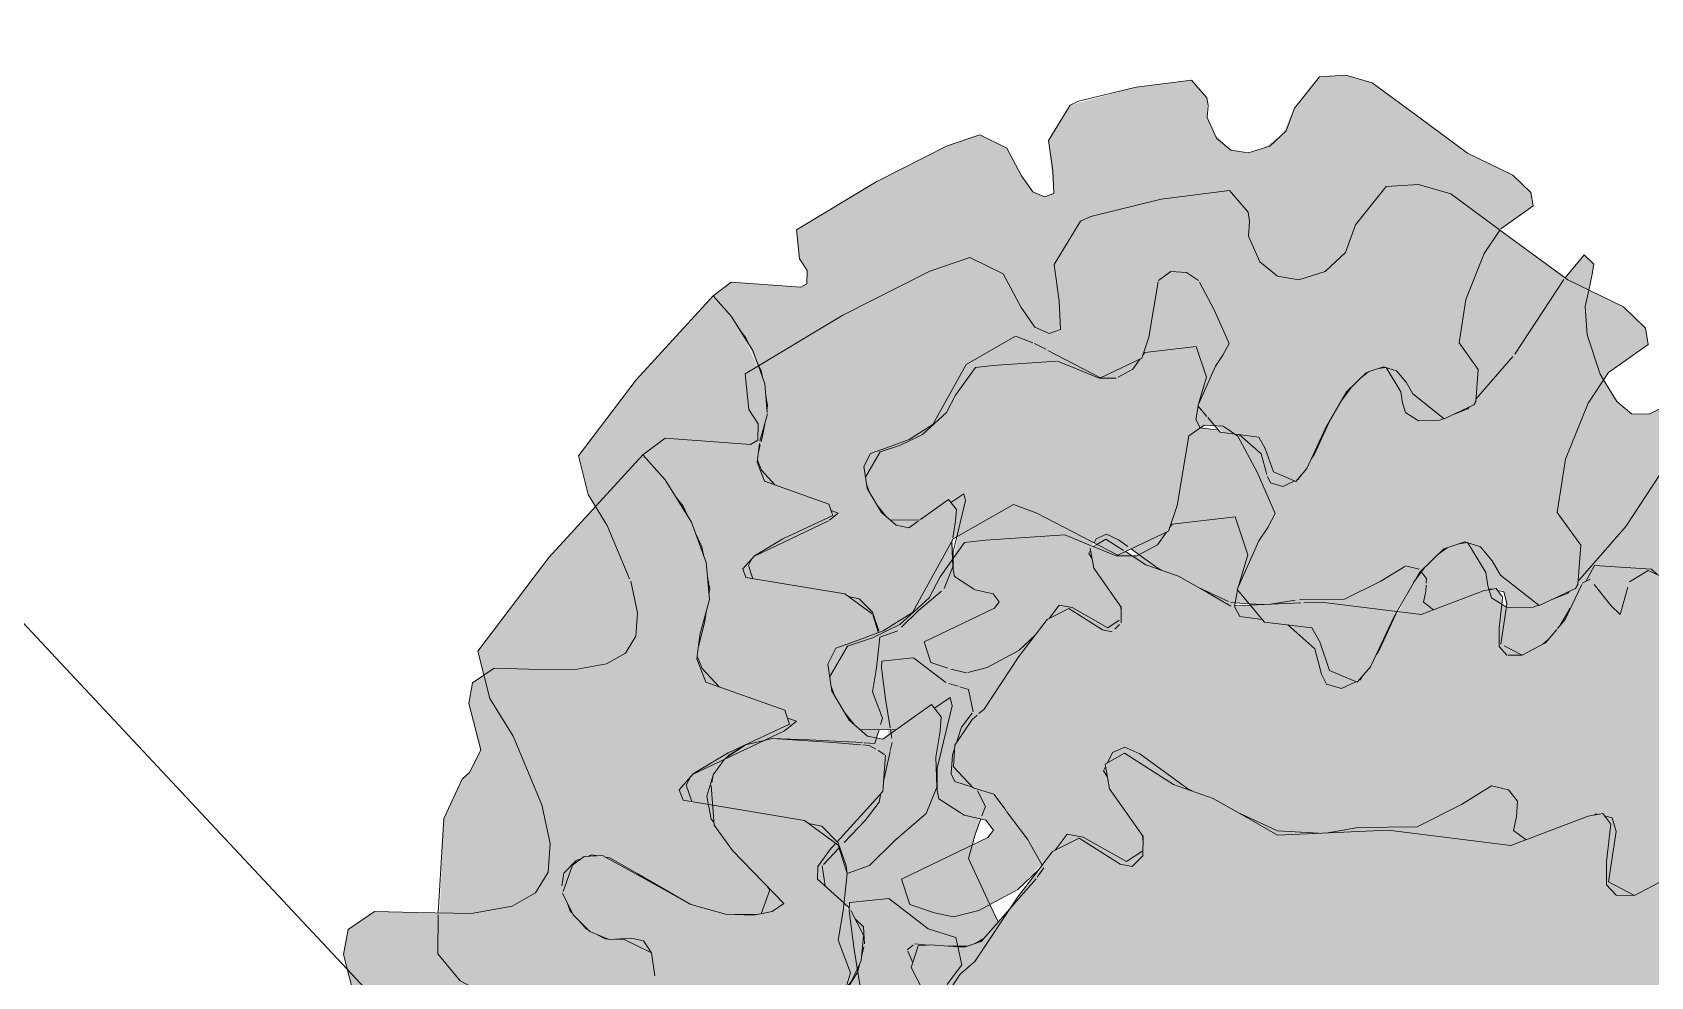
# Model space of a CAD drawing. Header units: metres. Extents: x -490 to 202, y -217 to 332.
# Drawn here: x -67.57 to -61.78, y 44.88 to 48.26 of the extents above; entities that cross this region are included whole.
import ezdxf

# ---------------------------------------------------------------- set-up
doc = ezdxf.new("R2010")
doc.units = ezdxf.units.M
doc.layers.add('1 arbol_dwg', color=8, linetype='Continuous', lineweight=9, true_color=0x767676)
doc.layers.add('C-TOPO-MAJR', color=66, linetype='Continuous', lineweight=18, true_color=0x647b04)
doc.layers.add('A-DETL-GENF', color=7, linetype='Continuous', lineweight=9)
doc.layers.add('A-DETL-THIN', color=7, linetype='Continuous', lineweight=9)

# ---------------------------------------------------------------- blocks, each defined once
blk = doc.blocks.new('1 arbol_dwg-V104-PLANTA DE MURO PERIMETRAL')
at = {"layer": 'A-DETL-GENF', "true_color": 0x004c00, "transparency": 33554483}
h = blk.add_hatch(color=98, dxfattribs=at)
h.paths.add_polyline_path([(-4.9171, 6.694), (-4.8221, 6.738), (-4.614, 6.9595), (-4.5982, 7.0359), (-4.5952, 7.1431), (-4.5809, 7.2541), (-4.6159, 7.2973), (-4.79, 7.1735), (-4.8449, 7.185), (-4.9309, 7.2761), (-4.9732, 7.3478), (-4.9872, 7.4417), (-4.9577, 7.4993), (-4.7883, 7.5608), (-4.6701, 7.652), (-4.5382, 7.8898), (-4.3225, 8.0131), (-4.1392, 7.9298), (-3.9498, 7.8317), (-3.7686, 7.9171), (-3.7319, 8.0426), (-3.683, 8.2666), (-3.641, 8.2966), (-3.554, 8.2803), (-3.5159, 8.2499), (-3.3861, 7.9809), (-3.5229, 7.7084), (-3.4113, 7.5908), (-3.255, 7.5716), (-3.2274, 7.5217), (-3.1879, 7.4175), (-3.0937, 7.3772), (-3.0453, 7.4329), (-2.8994, 7.7206), (-2.8709, 7.7703), (-2.7761, 7.8567), (-2.7083, 7.8794), (-2.6521, 7.8612), (-2.5305, 7.7206), (-2.4427, 7.6513), (-2.3043, 7.7274), (-2.2936, 7.8677), (-2.3747, 8.0022), (-2.3484, 8.1747), (-2.2645, 8.3803), (-2.1945, 8.4844), (-2.052, 8.5855), (-2.0623, 8.6433), (-2.1412, 8.7196), (-2.3402, 8.8156), (-2.7586, 9.1235), (-2.8745, 9.1569), (-2.9891, 9.15), (-3.0996, 9.0124), (-3.1511, 8.8992), (-3.2331, 8.8381), (-3.3019, 8.8165), (-3.3841, 8.834), (-3.4498, 8.8992), (-3.482, 8.9722), (-3.4837, 9.0581), (-3.55, 9.135), (-3.7939, 9.1047), (-4.0833, 9.0256), (-4.1777, 8.8711), (-4.1541, 8.6383), (-4.1956, 8.6242), (-4.2468, 8.6466), (-4.2957, 8.7168), (-4.36, 8.8371), (-4.4791, 8.8955), (-4.6223, 8.8475), (-4.9328, 8.6896), (-5.2829, 8.4795), (-5.269, 8.3523), (-5.2353, 8.299), (-5.2366, 8.2424), (-5.2633, 8.2277), (-5.5691, 8.2505), (-5.648, 8.1907), (-5.5046, 8.007), (-5.4217, 7.8052), (-5.4099, 7.6729), (-5.4497, 7.5049), (-5.4226, 7.4114), (-5.3524, 7.3529), (-5.1233, 7.2608), (-5.0992, 7.2378), (-5.1421, 7.2039), (-5.4703, 7.0472), (-5.4737, 6.9506), (-5.0081, 6.8626), (-4.9423, 6.783), (-4.9191, 6.706)])
h.paths.add_polyline_path([(-5.4737, 6.9506), (-5.4871, 7.0214), (-5.4883, 6.9932), (-5.4754, 6.9558)])
at = {"layer": 'A-DETL-GENF', "true_color": 0x2f4c26, "transparency": 33554483}
for points in [[(-1.0649, 6.3523), (-0.9967, 6.4042), (-0.9789, 6.8774), (-0.9115, 7.2025), (-0.9553, 7.5401), (-0.9472, 7.5676), (-0.8945, 7.5464), (-0.7316, 7.4357), (-0.2989, 7.15), (-0.1487, 6.959), (-0.0861, 6.9763), (-0.051, 7.1878), (0.012, 7.2975), (0.078, 7.3616), (-0.2104, 7.7473), (-0.4484, 8.0021), (-0.578, 8.0954), (-0.6398, 8.022), (-0.6513, 7.9094), (-0.6957, 7.8353), (-0.7793, 7.8241), (-0.8253, 7.8354), (-0.9389, 7.9102), (-1.0358, 8.0197), (-1.1136, 8.1647), (-1.2001, 8.4806), (-1.2695, 8.5854), (-1.3528, 8.6596), (-1.4373, 8.5927), (-1.425, 8.2466), (-1.3862, 7.7809), (-1.4352, 7.7254), (-1.5447, 7.6717), (-1.6219, 7.6736), (-1.6864, 7.7274), (-1.7613, 7.8539), (-1.8166, 8.0191), (-1.8247, 8.1433), (-1.7874, 8.3288), (-1.8284, 8.3707), (-1.919, 8.2599), (-2.1649, 7.8972), (-2.3523, 7.6906), (-2.4639, 7.6456), (-2.5689, 7.6513), (-2.613, 7.6791), (-2.6521, 7.802), (-2.7083, 7.8747), (-2.7773, 7.8542), (-2.8512, 7.7893), (-2.949, 7.634), (-3.0576, 7.4175), (-3.111, 7.3704), (-3.1499, 7.3551), (-3.2036, 7.3702), (-3.2411, 7.4821), (-3.2631, 7.513), (-3.3603, 7.5845), (-3.5134, 7.6119), (-3.5322, 7.6485), (-3.4957, 7.7958), (-3.4845, 7.8333), (-3.5303, 7.9683), (-3.7554, 7.9425), (-3.8074, 7.8691), (-3.8812, 7.8288), (-3.9599, 7.8317), (-4.1425, 7.9043), (-4.498, 7.8768), (-4.6843, 7.6244), (-4.7294, 7.5832), (-4.9272, 7.4876), (-4.9802, 7.3951), (-4.9604, 7.3248), (-4.8807, 7.216), (-4.8715, 7.208), (-4.739, 7.2097), (-4.6159, 7.2973), (-4.5954, 7.2916), (-4.5492, 7.3224), (-4.5456, 7.2761), (-4.5951, 7.0403), (-4.5879, 6.9595), (-4.4988, 6.9015), (-4.421, 6.8847), (-4.3945, 6.849), (-4.4146, 6.822), (-4.7233, 6.6737), (-4.6906, 6.5817), (-4.5313, 6.5397), (-4.4179, 6.5766), (-4.2704, 6.6714), (-4.1833, 6.7721), (-4.1308, 6.8343), (-4.0667, 6.8199), (-3.918, 6.7359), (-3.8594, 6.775), (-3.8713, 6.8441), (-3.9952, 7.0436), (-3.9952, 7.0843), (-3.9682, 7.1257), (-3.9241, 7.1451), (-3.8159, 7.0813), (-3.652, 6.9774), (-3.6081, 6.9621), (-3.3784, 6.8456), (-3.1831, 6.842), (-3.0225, 6.8589), (-2.8674, 6.8668), (-2.5774, 6.9981), (-2.5413, 6.9786), (-2.5213, 6.9311), (-2.5338, 6.8476), (-2.4894, 6.8144), (-2.215, 6.9075), (-2.1815, 6.8927), (-2.1709, 6.8207), (-2.1941, 6.6633), (-2.1003, 6.6159), (-1.9763, 6.6955), (-1.89, 6.8211), (-1.7833, 7.0082), (-1.5263, 6.9861), (-1.4545, 6.9081), (-1.2568, 6.5724), (-1.1668, 6.4277), (-1.0809, 6.3572)], [(-6.173, 3.8192), (-6.0406, 3.8394), (-5.9536, 3.881), (-5.9042, 3.9631), (-5.8866, 4.0769), (-5.7923, 4.0813), (-5.7378, 4.0829), (-5.6332, 4.1469), (-5.4852, 4.3603), (-5.4391, 4.4534), (-5.4838, 4.8118), (-5.543, 4.8973), (-5.4792, 4.9454), (-5.178, 5.0891), (-5.0777, 5.1378), (-5.0158, 5.2419), (-4.9986, 5.278), (-4.9931, 5.3968), (-5.0777, 5.5317), (-5.1903, 5.6344), (-5.1896, 5.6886), (-5.0599, 5.8461), (-4.9039, 6.0177), (-4.9041, 6.1844), (-4.9911, 6.2222), (-5.425, 6.2416), (-5.5059, 6.2229), (-5.5976, 6.1592), (-5.6483, 6.0913), (-5.6567, 6.0437), (-5.6382, 5.8628), (-5.5636, 5.7593), (-5.3386, 5.5268), (-5.3894, 5.4922), (-5.4701, 5.4757), (-5.6382, 5.4928), (-5.7816, 5.5422), (-6.1328, 5.737), (-6.2138, 5.7328), (-6.2647, 5.6947), (-6.3083, 5.5719), (-6.2623, 5.4774), (-6.1581, 5.3916), (-6.0743, 5.3711), (-5.9527, 5.3635), (-5.9179, 5.3103), (-5.9051, 5.2039), (-5.9491, 5.0691), (-6.0197, 4.9786), (-6.099, 4.9131), (-6.2201, 4.8663), (-6.486, 4.8401), (-6.5282, 4.7577), (-6.6494, 4.6911), (-6.6864, 4.6743), (-6.6847, 4.6102), (-6.3857, 4.5795), (-6.3592, 4.5324), (-6.3722, 4.4741), (-6.5145, 4.2141), (-6.5378, 4.1505), (-6.4756, 4.0968), (-6.2696, 4.1335), (-6.1607, 4.123), (-6.0823, 4.0704), (-6.0802, 4.0121), (-6.113, 3.9238), (-6.1614, 3.8394)]]:
    blk.add_hatch(color=89, dxfattribs=at).paths.add_polyline_path(points)
at = {"layer": 'A-DETL-GENF', "true_color": 0x424c26, "transparency": 33554483}
blk.add_hatch(color=69, dxfattribs=at).paths.add_polyline_path([(-6.4864, 4.8416), (-6.219, 4.8688), (-6.0804, 4.9247), (-5.9665, 5.0446), (-5.9179, 5.1455), (-5.9039, 5.2094), (-5.9189, 5.311), (-6.0743, 5.3711), (-6.121, 5.3721), (-6.2046, 5.416), (-6.2865, 5.527), (-6.3108, 5.605), (-6.2977, 5.6648), (-6.2138, 5.7328), (-6.1328, 5.737), (-6.1014, 5.7272), (-5.7032, 5.5111), (-5.594, 5.4804), (-5.4333, 5.4922), (-5.4097, 5.6003), (-5.5636, 5.7593), (-5.6568, 5.8972), (-5.6752, 5.9969), (-5.6441, 6.0969), (-5.562, 6.1878), (-5.5059, 6.2229), (-5.3341, 6.2483), (-4.9322, 6.25), (-4.9104, 6.3508), (-4.9495, 6.4553), (-4.9207, 6.7052), (-4.9584, 6.802), (-5.0706, 6.8836), (-5.5051, 6.9571), (-5.518, 6.9932), (-5.4499, 7.0612), (-5.2605, 7.1634), (-5.1233, 7.2269), (-5.1408, 7.2774), (-5.4249, 7.3836), (-5.4553, 7.4608), (-5.4219, 7.6289), (-5.4105, 7.6796), (-5.4217, 7.8052), (-5.5083, 8.0044), (-5.5691, 8.1007), (-5.648, 8.1907), (-5.9852, 7.8228), (-6.2381, 7.4884), (-6.196, 7.3195), (-6.0827, 7.1142), (-6.0096, 6.9395), (-5.9812, 6.7778), (-5.987, 6.6986), (-6.0325, 6.6241), (-6.1161, 6.5771), (-6.2608, 6.5505), (-6.6276, 6.5449), (-6.7028, 6.4935), (-6.7188, 6.4036), (-6.6688, 6.1971), (-6.7147, 6.1021), (-6.7485, 6.0714), (-6.8283, 5.8992), (-6.8551, 5.3064), (-6.7569, 5.1886), (-6.6074, 5.0944), (-6.5398, 5.0051), (-6.4867, 4.843)])
at = {"layer": 'A-DETL-GENF', "true_color": 0x4f7f3f, "transparency": 33554483}
blk.add_hatch(color=87, dxfattribs=at).paths.add_polyline_path([(-2.9959, 1.7353), (-2.6313, 1.7538), (-2.2801, 1.8101), (-1.8881, 1.9334), (-1.5856, 2.1448), (-1.5028, 2.1259), (-1.3912, 2.132), (-1.2448, 2.2207), (-1.1529, 2.43), (-1.1286, 2.8007), (-1.0961, 2.8211), (-1.0513, 2.7946), (-0.8523, 2.5984), (-0.7055, 2.601), (-0.6173, 2.7886), (-0.4159, 2.9156), (-0.3192, 2.9842), (-0.148, 3.2129), (-0.0052, 3.6578), (-0.1793, 3.943), (-0.1427, 3.9761), (0.2521, 4.1075), (0.3527, 4.1876), (0.4149, 4.2823), (0.3901, 4.5209), (0.2698, 4.7494), (0.2702, 4.8605), (0.3076, 4.9547), (0.3851, 5.021), (0.5181, 5.0987), (0.5896, 5.1941), (0.594, 5.4012), (0.5791, 5.688), (0.5277, 5.9481), (0.3519, 6.1201), (-0.2074, 6.3087), (-0.2289, 6.3473), (-0.1759, 6.3916), (-0.0634, 6.4472), (0.1801, 6.5473), (0.1608, 6.6334), (-0.0504, 6.7062), (-0.1636, 6.9763), (-0.3448, 7.1878), (-0.8945, 7.5401), (-0.963, 7.5135), (-0.9437, 7.394), (-0.8932, 7.2025), (-0.9815, 6.8305), (-1.0225, 6.3395), (-1.0996, 6.3704), (-1.1818, 6.44), (-1.2714, 6.5724), (-1.5002, 6.9643), (-1.5489, 6.9861), (-1.6333, 6.9259), (-1.6716, 6.7936), (-1.777, 6.9154), (-1.8034, 6.9488), (-1.844, 6.917), (-1.9491, 6.7283), (-2.0267, 6.6543), (-2.1013, 6.6154), (-2.1675, 6.6159), (-2.202, 6.6532), (-2.1902, 6.8382), (-2.1959, 6.8823), (-2.215, 6.9075), (-2.3122, 6.8818), (-2.5517, 6.7946), (-3.0576, 6.8448), (-3.3784, 6.8308), (-3.652, 6.9774), (-3.7909, 7.0377), (-3.9259, 7.1241), (-3.9952, 7.0843), (-3.9792, 6.9966), (-3.8584, 6.8259), (-3.867, 6.7497), (-3.8978, 6.7182), (-3.9661, 6.7427), (-4.0879, 6.8199), (-4.1833, 6.7721), (-4.4271, 6.4295), (-4.4909, 6.3525), (-4.5128, 6.3333), (-4.59, 6.1971), (-4.588, 6.1197), (-4.4918, 6.029), (-4.4179, 6.0064), (-4.2217, 5.7236), (-4.2048, 5.674), (-4.3158, 5.54), (-4.4812, 5.3578), (-4.575, 5.3377), (-4.7488, 5.3412), (-4.7792, 5.2461), (-4.7004, 5.0789), (-4.6821, 4.9243), (-4.7053, 4.8054), (-4.7373, 4.7464), (-4.7778, 4.74), (-4.9931, 4.952), (-5.052, 4.9258), (-5.1251, 4.6675), (-5.0045, 4.4189), (-5.0268, 4.284), (-5.1596, 3.9255), (-5.0928, 3.8751), (-4.9939, 3.8636), (-4.816, 3.7231), (-4.7307, 3.7448), (-4.6435, 3.8374), (-4.5836, 3.8474), (-4.4651, 3.791), (-4.3662, 3.6955), (-4.3164, 3.6016), (-4.2203, 3.2098), (-4.1247, 3.0853), (-4.0297, 3.0399), (-4.0098, 2.9699), (-4.2623, 2.7963), (-4.2789, 2.5909), (-4.1162, 2.3541), (-4.1318, 2.3209), (-4.096, 2.2577), (-4.1293, 2.2254), (-4.3694, 2.2035), (-4.4849, 2.1857), (-4.5785, 2.137), (-4.6464, 2.0853), (-4.6425, 2.0296), (-4.1674, 1.8887), (-3.8196, 1.8128), (-3.3498, 1.7518), (-3.0009, 1.7354)])
at = {"layer": 'A-DETL-GENF', "true_color": 0x004c00, "transparency": 33554483}
blk.add_hatch(color=98, dxfattribs=at).paths.add_polyline_path([(-5.9946, 3.0494), (-5.8428, 3.0767), (-5.734, 3.1751), (-5.6856, 3.3279), (-5.6856, 3.5634), (-5.6388, 3.6311), (-5.608, 3.6466), (-5.5288, 3.6289), (-5.4419, 3.5614), (-5.3775, 3.4978), (-5.2392, 3.4949), (-5.0173, 3.7392), (-4.9581, 3.7785), (-4.959, 3.8277), (-5.0074, 3.8652), (-5.0262, 3.8753), (-5.172, 3.8867), (-5.1758, 3.9377), (-5.1409, 4.0454), (-5.0082, 4.3819), (-5.0257, 4.4627), (-5.1251, 4.5024), (-5.1868, 4.4944), (-5.1813, 4.5256), (-5.0873, 4.801), (-5.0356, 4.9404), (-5.0093, 4.9577), (-4.9931, 4.9917), (-4.8904, 4.8701), (-4.8029, 4.7656), (-4.714, 4.7893), (-4.6868, 4.8686), (-4.6843, 4.9967), (-4.7181, 5.1277), (-4.7792, 5.2461), (-4.7792, 5.282), (-4.7947, 5.326), (-4.7634, 5.3501), (-4.5332, 5.3405), (-4.4634, 5.3716), (-4.3987, 5.4461), (-4.5285, 5.724), (-4.4604, 5.9636), (-4.5074, 6.0338), (-4.594, 6.073), (-4.6024, 6.1197), (-4.5887, 6.2206), (-4.533, 6.3333), (-4.5101, 6.3793), (-4.5289, 6.4652), (-4.6527, 6.5145), (-4.7721, 6.6038), (-4.9091, 6.5893), (-4.905, 6.5188), (-4.8725, 6.1927), (-4.9202, 5.9716), (-5.0777, 5.7897), (-5.1697, 5.6886), (-5.1573, 5.6042), (-5.0418, 5.4915), (-4.9986, 5.4345), (-4.9882, 5.416), (-4.9931, 5.3143), (-5.0293, 5.203), (-5.0842, 5.1288), (-5.1422, 5.0891), (-5.1591, 5.0815), (-5.4267, 4.9731), (-5.5093, 4.8961), (-5.5146, 4.8563), (-5.3554, 4.6332), (-5.4823, 4.3603), (-5.5746, 4.2262), (-5.6725, 4.1003), (-5.7462, 4.0627), (-5.8584, 4.0627), (-5.8977, 4.0105), (-5.9053, 3.935), (-5.9536, 3.881), (-6.0615, 3.8294), (-6.1753, 3.8154), (-6.2696, 3.686), (-6.3053, 3.5726), (-6.279, 3.4568), (-6.2265, 3.3707), (-6.0916, 3.3991), (-6.1077, 3.3279), (-6.1195, 3.2325), (-6.0232, 3.0855)])
at = {"layer": 'A-DETL-THIN', "color": 76, "true_color": 0x3f7f00}
for p, q in [((-1.9177, 8.262), (-2.1324, 7.9347)), ((-4.2389, 7.9815), (-4.1899, 7.9561)), ((-5.4588, 7.9081), (-5.4478, 7.8842)), ((-2.7002, 7.8767), (-2.729, 7.8725)), ((-2.1411, 7.9246), (-2.3035, 7.7373)), ((-2.7755, 7.8554), (-2.8048, 7.8339)), ((-2.8512, 7.7893), (-2.8919, 7.7337)), ((-5.4427, 7.5528), (-5.4099, 7.6729)), ((-3.5322, 7.6485), (-3.5209, 7.7061)), ((-3.5134, 7.6119), (-3.5319, 7.6478)), ((-3.4327, 7.6021), (-3.5123, 7.6118)), ((-3.4793, 7.657), (-3.4486, 7.6209)), ((-5.4416, 7.5368), (-5.4497, 7.5049)), ((-3.3603, 7.5845), (-3.3448, 7.5826)), ((-4.9757, 7.3645), (-4.9604, 7.3248)), ((-4.9262, 7.2683), (-4.8911, 7.225)), ((-5.1421, 7.2039), (-5.4703, 7.0472)), ((-4.8715, 7.208), (-4.7423, 7.2074)), ((-4.5982, 7.0359), (-4.6008, 7.1097)), ((-3.9658, 7.1012), (-3.9816, 7.0921)), ((-4.5971, 7.004), (-4.5982, 7.0359)), ((-3.811, 7.0506), (-3.8407, 7.0696)), ((-3.8159, 7.0813), (-3.7806, 7.0555)), ((-4.6347, 6.9075), (-4.597, 7.0019)), ((-2.6127, 7.0064), (-2.5522, 6.9922)), ((-3.5223, 6.913), (-3.3882, 6.85)), ((-2.2483, 6.9019), (-2.239, 6.9065)), ((-2.239, 6.9065), (-2.2314, 6.9047)), ((-1.8034, 6.9488), (-1.8372, 6.9313)), ((-3.8588, 6.8079), (-3.861, 6.8296)), ((-3.3789, 6.8456), (-3.3599, 6.8445)), ((-3.293, 6.8345), (-3.3619, 6.8315)), ((-3.3599, 6.8445), (-3.2986, 6.841)), ((-3.2986, 6.841), (-3.2357, 6.8374)), ((-3.2356, 6.837), (-3.293, 6.8345)), ((-3.0707, 6.8442), (-3.2331, 6.8371)), ((-3.2331, 6.8373), (-3.2315, 6.8372)), ((-3.2049, 6.8383), (-3.0968, 6.8567)), ((-2.1709, 6.8207), (-2.1941, 6.6633)), ((-1.9341, 6.7463), (-1.89, 6.8211)), ((-4.9234, 6.7138), (-4.9482, 6.792)), ((-3.867, 6.7497), (-3.8867, 6.7295)), ((-4.9171, 6.694), (-4.8382, 6.7221)), ((-2.0097, 6.6632), (-1.9863, 6.6847)), ((-4.6281, 6.4956), (-4.7689, 6.6041)), ((-2.1802, 6.6561), (-2.1013, 6.6154)), ((-4.6055, 6.5534), (-4.5371, 6.5382)), ((-4.5741, 6.479), (-4.614, 6.4913)), ((-4.4604, 6.3792), (-4.4825, 6.3599)), ((-4.9314, 6.2527), (-4.9207, 6.2889)), ((-4.8707, 6.2887), (-4.8681, 6.2725)), ((-4.8681, 6.2725), (-4.8649, 6.2524)), ((-4.8962, 6.1796), (-4.925, 6.1971)), ((-4.8725, 6.1927), (-4.9007, 6.0618)), ((-4.8637, 6.2333), (-4.8715, 6.1971)), ((-5.0954, 5.771), (-5.1648, 5.6975)), ((-5.1389, 5.7593), (-5.1099, 5.7912)), ((-5.1702, 5.6918), (-5.1573, 5.6042)), ((-4.1986, 5.6828), (-4.227, 5.6426)), ((-4.2322, 5.6353), (-4.2971, 5.5613)), ((-4.2981, 5.5601), (-4.3476, 5.5036)), ((-5.594, 5.4804), (-5.4552, 5.4792)), ((-5.0511, 5.5074), (-5.0741, 5.5283)), ((-4.9887, 5.3882), (-5.0444, 5.4966)), ((-4.3987, 5.4461), (-4.4345, 5.5227)), ((-4.9877, 5.3375), (-4.9967, 5.2989)), ((-4.7971, 5.3241), (-4.7708, 5.3444)), ((-4.7634, 5.3501), (-4.7059, 5.3447)), ((-4.6176, 5.3405), (-4.5756, 5.3405)), ((-4.5756, 5.3405), (-4.5332, 5.3405)), ((-4.499, 5.3519), (-4.4634, 5.3716)), ((-5.0045, 5.2657), (-5.013, 5.2291)), ((-4.7727, 5.2666), (-4.7946, 5.3183)), ((-5.0136, 5.2282), (-5.0633, 5.1483))]:
    blk.add_line(p, q, dxfattribs=at)
at = {"layer": 'A-DETL-THIN', "color": 76, "true_color": 0x3f7f00, "flags": 128}
for points in [[(-2.1945, 8.4844), (-2.052, 8.5855), (-2.0623, 8.6433), (-2.1412, 8.7196), (-2.3402, 8.8156), (-2.5441, 8.9654), (-2.7586, 9.1235), (-2.8745, 9.1569), (-2.9891, 9.15), (-3.0996, 9.0124), (-3.1356, 8.9138), (-3.2075, 8.8462), (-3.3019, 8.8165), (-3.3785, 8.8294), (-3.4418, 8.881), (-3.482, 8.9722), (-3.4779, 9.0248), (-3.4837, 9.0581), (-3.55, 9.135), (-3.7939, 9.1047), (-4.046, 9.0431), (-4.0833, 9.0256), (-4.1777, 8.8711), (-4.1592, 8.7395), (-4.1541, 8.6383), (-4.1956, 8.6242), (-4.2468, 8.6466), (-4.2957, 8.7168), (-4.36, 8.8371), (-4.4791, 8.8955), (-4.6223, 8.8475), (-4.9328, 8.6896), (-5.2829, 8.4795), (-5.269, 8.3523), (-5.2353, 8.3009), (-5.2366, 8.2424), (-5.2633, 8.2277), (-5.5691, 8.2505), (-5.648, 8.1907)], [(-0.7886, 7.8264), (-0.8253, 7.8354), (-0.9389, 7.9102), (-1.0358, 8.0197), (-1.1136, 8.1647), (-1.1598, 8.3409), (-1.2001, 8.4806), (-1.2695, 8.5854), (-1.3528, 8.6596), (-1.4373, 8.5927), (-1.425, 8.2466), (-1.3862, 7.7809), (-1.4352, 7.7254), (-1.5447, 7.6717), (-1.6219, 7.6736), (-1.6864, 7.7274), (-1.7438, 7.8222)], [(-2.7761, 7.8567), (-2.7083, 7.8794), (-2.6521, 7.8612), (-2.6099, 7.8114), (-2.5806, 7.7602), (-2.4427, 7.6513), (-2.3122, 7.7129), (-2.3043, 7.7274), (-2.2936, 7.8677), (-2.3775, 7.984), (-2.3484, 8.1747), (-2.2676, 8.3756), (-2.1983, 8.4786)], [(-1.809, 8.2155), (-1.7952, 8.2785), (-1.7874, 8.3288), (-1.8284, 8.3707), (-1.9129, 8.2686)], [(-4.1805, 7.9512), (-3.9498, 7.8317), (-3.7686, 7.9171), (-3.7376, 8.0093), (-3.6963, 8.2523)], [(-3.6954, 8.2578), (-3.641, 8.2966), (-3.5722, 8.2925), (-3.52, 8.2577)], [(-3.5159, 8.2499), (-3.4513, 8.1284), (-3.3861, 7.9809), (-3.4134, 7.9303), (-3.445, 7.8828), (-3.5229, 7.7084), (-3.4829, 7.6612)], [(-5.4498, 7.883), (-5.474, 7.9501), (-5.5691, 8.1007), (-5.648, 8.1907), (-5.9852, 7.8228), (-6.2381, 7.4884), (-6.196, 7.3195), (-6.1635, 7.2672)], [(-1.7438, 7.8222), (-1.7591, 7.8473), (-1.8166, 8.0191), (-1.8247, 8.1433), (-1.809, 8.2155)], [(-5.5322, 8.0424), (-5.5046, 8.007), (-5.4901, 7.9756)], [(-4.9732, 7.3478), (-4.9872, 7.4417), (-4.9577, 7.4993), (-4.8882, 7.5239), (-4.7883, 7.5608), (-4.6843, 7.6263), (-4.5382, 7.8898), (-4.3225, 8.0131), (-4.2464, 7.9843)], [(-3.5186, 7.7179), (-3.518, 7.7209), (-3.4845, 7.8333), (-3.5303, 7.9683), (-3.7554, 7.9425), (-3.7643, 7.9299)], [(-5.4105, 7.6796), (-5.4217, 7.8052), (-5.4498, 7.883)], [(-5.4478, 7.8842), (-5.437, 7.861), (-5.432, 7.8337)], [(-4.1425, 7.9043), (-4.4224, 7.885), (-4.498, 7.8768), (-4.5849, 7.7548), (-4.6247, 7.679), (-4.7294, 7.5832), (-4.8019, 7.5481)], [(-3.8812, 7.8288), (-3.9551, 7.8297), (-4.0617, 7.8727), (-4.1388, 7.9046)], [(-3.7757, 7.9138), (-3.8074, 7.8691), (-3.8727, 7.8335)], [(-2.445, 7.6532), (-2.4639, 7.6456), (-2.5557, 7.643), (-2.613, 7.6791), (-2.6258, 7.7215), (-2.6326, 7.7703), (-2.6977, 7.8759)], [(-3.3439, 7.5825), (-3.255, 7.5716), (-3.2274, 7.5217), (-3.1918, 7.4192), (-3.0937, 7.3772), (-3.0453, 7.4329), (-2.9628, 7.6098), (-2.8709, 7.7703), (-2.7838, 7.8542)], [(-5.417, 7.7528), (-5.4092, 7.7105), (-5.4118, 7.694)], [(-2.3334, 7.7029), (-2.3396, 7.6957), (-2.4015, 7.6707)], [(-5.422, 7.6284), (-5.4281, 7.5897), (-5.4381, 7.5505)], [(-3.4486, 7.6209), (-3.4245, 7.5924), (-3.3603, 7.5845)], [(-2.949, 7.634), (-3.0119, 7.4971), (-3.0247, 7.477)], [(-4.9515, 6.7969), (-5.0706, 6.8836), (-5.5046, 6.9558), (-5.518, 6.9932), (-5.467, 7.0509), (-5.3428, 7.1252), (-5.1233, 7.2269), (-5.1408, 7.2774), (-5.4226, 7.3779), (-5.4553, 7.4608), (-5.4448, 7.5435)], [(-4.8037, 7.5472), (-4.8271, 7.5359), (-4.9164, 7.5063), (-4.9802, 7.3951)], [(-3.2209, 7.4067), (-3.2452, 7.4973), (-3.3417, 7.5823)], [(-5.4541, 7.4708), (-5.4365, 7.4262), (-5.3759, 7.3612)], [(-3.0978, 7.3789), (-3.1499, 7.3551), (-3.2036, 7.3702), (-3.217, 7.3986)], [(-3.0743, 7.3995), (-3.0832, 7.3856), (-3.0885, 7.3832)], [(-4.749, 7.2026), (-4.79, 7.1735), (-4.8449, 7.185), (-4.9098, 7.2412), (-4.9729, 7.3454)], [(-4.6057, 7.2847), (-4.5492, 7.3224), (-4.5414, 7.2935), (-4.5796, 7.1341)], [(-6.1635, 7.2672), (-6.1121, 7.1843), (-6.0141, 6.9504)], [(-5.1311, 7.2494), (-5.0992, 7.2378), (-5.1378, 7.2073)], [(-4.5975, 7.1293), (-4.5853, 7.2022), (-4.5809, 7.2541), (-4.6159, 7.2973), (-4.739, 7.2097)], [(-4.5796, 7.1341), (-4.5951, 7.0697), (-4.5951, 7.0403)], [(-3.9775, 7.1073), (-3.9682, 7.1257), (-3.9241, 7.1451), (-3.8703, 7.1209), (-3.8295, 7.0912)], [(-3.849, 7.0749), (-3.9259, 7.1241), (-3.9658, 7.1012)], [(-5.4782, 7.0383), (-5.4937, 7.0089), (-5.4737, 6.9506)], [(-4.5951, 7.0403), (-4.5951, 6.9904), (-4.5894, 6.9605), (-4.5021, 6.9037)], [(-3.9872, 7.0404), (-4.0011, 7.0607), (-3.9936, 7.0754)], [(-3.9952, 7.0843), (-3.9792, 6.9966), (-3.8584, 6.8259), (-3.8597, 6.7571)], [(-3.3784, 6.8308), (-3.4797, 6.8887), (-3.6081, 6.9621), (-3.7505, 7.0118), (-3.811, 7.0506)], [(-3.7806, 7.0555), (-3.699, 6.9961), (-3.6807, 6.9874)], [(-3.0769, 6.8582), (-2.8792, 6.8609), (-2.7203, 6.9403), (-2.6155, 7.0047)], [(-2.543, 6.9807), (-2.5198, 6.9516), (-2.5213, 6.9311)], [(-1.8223, 6.939), (-1.7833, 7.0082), (-1.5334, 6.9919), (-1.5094, 6.9684)], [(-1.4777, 6.9259), (-1.5002, 6.9643), (-1.5489, 6.9861), (-1.6301, 6.9371)], [(-6.0096, 6.9395), (-5.9796, 6.8008), (-5.987, 6.6986), (-6.0325, 6.6241), (-6.1161, 6.5771), (-6.2608, 6.5505), (-6.4582, 6.5546), (-6.6081, 6.5582), (-6.6529, 6.5275)], [(-4.8221, 6.738), (-4.7471, 6.8115), (-4.6475, 6.8966)], [(-4.4988, 6.9015), (-4.421, 6.8847), (-4.3945, 6.849), (-4.4146, 6.822), (-4.7233, 6.6737), (-4.6939, 6.5827), (-4.6196, 6.5581)], [(-2.2462, 6.9023), (-2.2677, 6.8987), (-2.5442, 6.7936), (-2.6495, 6.8067)], [(-2.5219, 6.9228), (-2.5238, 6.8958), (-2.5338, 6.8476), (-2.4894, 6.8144)], [(-2.1902, 6.8382), (-2.1865, 6.87), (-2.215, 6.9075), (-2.2462, 6.9023)], [(-2.2088, 6.8993), (-2.1815, 6.8927), (-2.1675, 6.8437), (-2.1702, 6.8256)], [(-1.8398, 6.9259), (-1.9126, 6.7722), (-1.9459, 6.7321)], [(-1.6369, 6.9135), (-1.6716, 6.7936), (-1.7114, 6.8321), (-1.7854, 6.9259)], [(-5.0557, 6.8728), (-5.0081, 6.8626), (-4.9493, 6.8037), (-4.9217, 6.7221)], [(-3.8978, 6.7182), (-3.9416, 6.7272), (-4.0879, 6.8199), (-4.1833, 6.7721), (-4.2548, 6.6777), (-4.3076, 6.61), (-4.4604, 6.3793)], [(-4.1736, 6.777), (-4.1308, 6.8343), (-4.0739, 6.824), (-3.918, 6.7359), (-3.8679, 6.7693)], [(-2.65, 6.8068), (-2.9825, 6.8481), (-3.0576, 6.8448)], [(-2.1675, 6.6159), (-2.202, 6.6532), (-2.202, 6.7359), (-2.1902, 6.8382)], [(-4.9142, 6.3112), (-4.906, 6.3389), (-4.9496, 6.4552), (-4.9317, 6.5595), (-4.9171, 6.694)], [(-4.5313, 6.5397), (-4.4469, 6.5609), (-4.3076, 6.6366), (-4.2333, 6.7061)], [(-1.9491, 6.7283), (-1.9982, 6.6692), (-2.1013, 6.6154), (-2.1641, 6.6159)], [(-4.7721, 6.6038), (-4.9091, 6.5893), (-4.9104, 6.5595), (-4.8922, 6.4221), (-4.8721, 6.2973)], [(-6.6529, 6.5275), (-6.7028, 6.4935), (-6.7188, 6.4036), (-6.6671, 6.2004), (-6.7147, 6.1021), (-6.7485, 6.0714), (-6.8283, 5.8992), (-6.8535, 5.4866)], [(-4.5075, 6.3672), (-4.5289, 6.4652), (-4.567, 6.4769)], [(-4.4909, 6.3525), (-4.5128, 6.3333), (-4.5887, 6.2206), (-4.594, 6.1261), (-4.5074, 6.0338), (-4.4179, 6.0064), (-4.3639, 5.9341)], [(-4.5808, 6.2323), (-4.5589, 6.2995), (-4.512, 6.3606)], [(-5, 6.223), (-5.1223, 6.2322), (-5.3889, 6.25), (-5.425, 6.2416)], [(-5.3889, 6.25), (-5.2266, 6.2451), (-4.9932, 6.232)], [(-4.9864, 6.2316), (-4.9385, 6.2289), (-4.9314, 6.2527)], [(-5.425, 6.2416), (-5.5059, 6.2229), (-5.5951, 6.1626)], [(-5.5863, 6.1685), (-5.5796, 6.1768), (-5.5059, 6.2229)], [(-5.1037, 5.798), (-4.9039, 6.0177), (-4.8922, 6.1772)], [(-4.9349, 6.203), (-4.9634, 6.2202), (-4.9911, 6.2223)], [(-4.5105, 6.0371), (-4.5887, 6.0612), (-4.6041, 6.0957), (-4.5983, 6.1785), (-4.5895, 6.2056)], [(-5.5976, 6.1592), (-5.6483, 6.0913), (-5.6542, 6.0579)], [(-5.6567, 6.0437), (-5.6441, 5.8711), (-5.5636, 5.7593), (-5.3386, 5.5268), (-5.3894, 5.4922), (-5.4701, 5.4757), (-5.594, 5.4804), (-5.7032, 5.5111)], [(-5.645, 5.883), (-5.6568, 5.8972), (-5.6752, 5.9969), (-5.6494, 6.0853)], [(-5.6472, 6.0928), (-5.6469, 6.0937), (-5.6413, 6.1007)], [(-4.9122, 6.0086), (-4.9202, 5.9716), (-4.9819, 5.8912), (-5.0731, 5.7946)], [(-4.4694, 5.9118), (-4.4545, 5.9521), (-4.4896, 6.0214)], [(-4.5124, 5.7832), (-4.4999, 5.8293), (-4.4746, 5.8979)], [(-4.3614, 5.9308), (-4.2704, 5.8091), (-4.2056, 5.6952)], [(-5.0741, 5.5283), (-5.1903, 5.6344), (-5.1896, 5.6886), (-5.1398, 5.7579)], [(-4.4345, 5.5227), (-4.5285, 5.724), (-4.5124, 5.7832)], [(-6.3108, 5.605), (-6.3022, 5.6601), (-6.2491, 5.7161), (-6.2249, 5.7245)], [(-5.7045, 5.5114), (-5.7494, 5.5241), (-5.9377, 5.6299), (-6.1328, 5.737), (-6.2138, 5.7328), (-6.2647, 5.6947), (-6.3053, 5.5803)], [(-6.1988, 5.7336), (-6.1796, 5.7403), (-6.1536, 5.7359)], [(-6.1209, 5.7304), (-6.1014, 5.7272), (-5.9788, 5.6568), (-5.7494, 5.5241)], [(-6.3083, 5.5719), (-6.2623, 5.4774), (-6.1885, 5.404), (-6.1038, 5.3696), (-6.0053, 5.3745), (-5.9527, 5.3635), (-5.9179, 5.3103), (-5.9039, 5.2094)], [(-5.4368, 5.4825), (-5.3992, 5.5876), (-5.4097, 5.6003)], [(-6.8541, 5.4768), (-6.8551, 5.3064), (-6.7569, 5.1886), (-6.6314, 5.1224), (-6.5478, 5.0249), (-6.5026, 4.9138), (-6.4864, 4.8416), (-6.486, 4.8401), (-6.279, 4.8583)], [(-6.2669, 5.4869), (-6.2745, 5.4955), (-6.2865, 5.527)], [(-4.3476, 5.5036), (-4.4731, 5.3606), (-4.5471, 5.3359), (-4.575, 5.3377)], [(-6.1962, 5.4116), (-6.2046, 5.416), (-6.2326, 5.4478)], [(-5.0259, 5.4606), (-4.9887, 5.4251), (-4.9847, 5.3501)], [(-6.1093, 5.3719), (-6.121, 5.3721), (-6.158, 5.3915)], [(-5.9039, 5.2094), (-5.9189, 5.311), (-6.0405, 5.3704), (-6.0742, 5.3711)], [(-5.0158, 5.2419), (-4.9986, 5.278), (-4.9889, 5.3856)], [(-4.575, 5.3377), (-4.6949, 5.3456), (-4.7488, 5.3412), (-4.7792, 5.2461), (-4.705, 5.1023), (-4.6785, 4.9671), (-4.6817, 4.9289)], [(-5.0676, 5.1518), (-5.0418, 5.1875), (-5.0158, 5.2419)]]:
    blk.add_lwpolyline(points, dxfattribs=at)
blk = doc.blocks.new('1 arbol_dwg-V105-PLANTA DE MURO PERIMETRAL')
at = {"layer": 'A-DETL-GENF', "true_color": 0x004c00, "transparency": 33554483}
for points in [[(-4.9171, 6.694), (-4.8382, 6.7221), (-4.6347, 6.9075), (-4.597, 7.0019), (-4.5969, 7.1328), (-4.5809, 7.2541), (-4.6159, 7.2973), (-4.79, 7.1735), (-4.8449, 7.185), (-4.9098, 7.2412), (-4.9729, 7.3454), (-4.9872, 7.4417), (-4.9577, 7.4993), (-4.7709, 7.5717), (-4.6843, 7.6263), (-4.5382, 7.8898), (-4.3225, 8.0131), (-4.2389, 7.9815), (-3.9498, 7.8317), (-3.7686, 7.9171), (-3.7376, 8.0093), (-3.6954, 8.2578), (-3.641, 8.2966), (-3.5722, 8.2925), (-3.52, 8.2577), (-3.4268, 8.0731), (-3.3861, 7.9809), (-3.5229, 7.7084), (-3.4245, 7.5924), (-3.255, 7.5716), (-3.2274, 7.5217), (-3.1918, 7.4192), (-3.0937, 7.3772), (-3.0453, 7.4329), (-2.9628, 7.6098), (-2.8709, 7.7703), (-2.7838, 7.8542), (-2.7083, 7.8794), (-2.6521, 7.8612), (-2.5806, 7.7602), (-2.4427, 7.6513), (-2.3043, 7.7274), (-2.2936, 7.8677), (-2.3775, 7.984), (-2.3484, 8.1747), (-2.2676, 8.3756), (-2.1945, 8.4844), (-2.052, 8.5855), (-2.0623, 8.6433), (-2.1412, 8.7196), (-2.3402, 8.8156), (-2.7586, 9.1235), (-2.8745, 9.1569), (-2.9891, 9.15), (-3.0996, 9.0124), (-3.1356, 8.9138), (-3.2075, 8.8462), (-3.3019, 8.8165), (-3.3785, 8.8294), (-3.4418, 8.881), (-3.482, 8.9722), (-3.4837, 9.0581), (-3.55, 9.135), (-3.7939, 9.1047), (-4.0833, 9.0256), (-4.1777, 8.8711), (-4.1541, 8.6383), (-4.1956, 8.6242), (-4.2468, 8.6466), (-4.2957, 8.7168), (-4.36, 8.8371), (-4.4791, 8.8955), (-4.6223, 8.8475), (-4.9328, 8.6896), (-5.2829, 8.4795), (-5.269, 8.3523), (-5.2353, 8.3009), (-5.2366, 8.2424), (-5.2633, 8.2277), (-5.5691, 8.2505), (-5.648, 8.1907), (-5.5322, 8.0424), (-5.474, 7.9501), (-5.4217, 7.8052), (-5.4099, 7.6729), (-5.4541, 7.4708), (-5.4161, 7.4044), (-5.3759, 7.3612), (-5.1408, 7.2774), (-5.1233, 7.2466), (-5.0992, 7.2378), (-5.1421, 7.2039), (-5.4782, 7.0383), (-5.4937, 7.0089), (-5.4737, 6.9506), (-5.0081, 6.8626), (-4.9455, 6.7926), (-4.9217, 6.7221)], [(-5.9946, 3.0494), (-5.8428, 3.0767), (-5.7393, 3.1612), (-5.6849, 3.3041), (-5.6856, 3.5634), (-5.6576, 3.6215), (-5.6084, 3.6467), (-5.5444, 3.6388), (-5.4663, 3.5895), (-5.3775, 3.4978), (-5.2433, 3.4899), (-5.0291, 3.7313), (-4.9581, 3.7785), (-4.9494, 3.8165), (-5.0052, 3.864), (-5.0262, 3.8753), (-5.1706, 3.8789), (-5.1758, 3.9377), (-5.1576, 3.9926), (-5.1437, 4.0387), (-5.0082, 4.3819), (-5.0257, 4.4627), (-5.1251, 4.5024), (-5.1868, 4.4944), (-5.1813, 4.5256), (-5.1046, 4.74), (-5.0489, 4.9368), (-5.0093, 4.9577), (-4.9951, 4.9936), (-4.9361, 4.9284), (-4.8029, 4.7656), (-4.714, 4.7893), (-4.6897, 4.8563), (-4.6808, 4.9402), (-4.697, 5.0612), (-4.7181, 5.1277), (-4.7792, 5.2461), (-4.7792, 5.282), (-4.7971, 5.3241), (-4.7634, 5.3501), (-4.5332, 5.3405), (-4.4634, 5.3716), (-4.3987, 5.4461), (-4.5285, 5.724), (-4.4604, 5.9636), (-4.5074, 6.0338), (-4.594, 6.073), (-4.6041, 6.0957), (-4.5887, 6.2206), (-4.5589, 6.2995), (-4.5101, 6.3793), (-4.5289, 6.4652), (-4.6281, 6.4956), (-4.7709, 6.6039), (-4.9091, 6.5893), (-4.9104, 6.5595), (-4.8626, 6.2382), (-4.9202, 5.9716), (-5.049, 5.8202), (-5.1697, 5.6886), (-5.1573, 5.6042), (-5.0418, 5.4915), (-5.0259, 5.4606), (-4.9887, 5.4251), (-4.9887, 5.3332), (-5.013, 5.2291), (-5.0842, 5.1288), (-5.0961, 5.1237), (-5.1464, 5.086), (-5.3642, 5.0061), (-5.4906, 4.9267), (-5.505, 4.9089), (-5.5146, 4.8563), (-5.3554, 4.6332), (-5.4391, 4.4365), (-5.505, 4.3204), (-5.6725, 4.1003), (-5.7459, 4.0627), (-5.8584, 4.0627), (-5.8977, 4.0105), (-5.9053, 3.935), (-5.9536, 3.881), (-6.0615, 3.8294), (-6.1753, 3.8154), (-6.2652, 3.6998), (-6.3053, 3.5726), (-6.295, 3.4829), (-6.2265, 3.3707), (-6.0903, 3.4025), (-6.1024, 3.3702), (-6.115, 3.2256), (-6.0232, 3.0855)]]:
    blk.add_hatch(color=98, dxfattribs=at).paths.add_polyline_path(points)
at = {"layer": 'A-DETL-GENF', "true_color": 0x2f4c26, "transparency": 33554483}
blk.add_hatch(color=89, dxfattribs=at).paths.add_polyline_path([(-1.0649, 6.3523), (-0.9967, 6.4042), (-0.9789, 6.8774), (-0.9115, 7.2025), (-0.9553, 7.5401), (-0.9472, 7.5676), (-0.9168, 7.5634), (-0.841, 7.5058), (-0.3026, 7.1545), (-0.1487, 6.959), (-0.0861, 6.9763), (-0.0552, 7.1804), (0.012, 7.2975), (0.078, 7.3616), (-0.2104, 7.7473), (-0.4484, 8.0021), (-0.578, 8.0954), (-0.6398, 8.022), (-0.6513, 7.9094), (-0.6957, 7.8353), (-0.7525, 7.8176), (-0.8253, 7.8354), (-0.9389, 7.9102), (-1.0358, 8.0197), (-1.1136, 8.1647), (-1.2001, 8.4806), (-1.2695, 8.5854), (-1.3528, 8.6596), (-1.4373, 8.5927), (-1.425, 8.2466), (-1.3862, 7.7809), (-1.4352, 7.7254), (-1.5447, 7.6717), (-1.6219, 7.6736), (-1.6864, 7.7274), (-1.7591, 7.8473), (-1.8166, 8.0191), (-1.8247, 8.1433), (-1.7874, 8.3288), (-1.8284, 8.3707), (-1.9146, 8.2666), (-2.1408, 7.925), (-2.3396, 7.6957), (-2.4639, 7.6456), (-2.5689, 7.6513), (-2.613, 7.6791), (-2.6521, 7.802), (-2.7083, 7.8747), (-2.7718, 7.8582), (-2.8512, 7.7893), (-2.8919, 7.7337), (-3.0006, 7.5217), (-3.0563, 7.4192), (-3.0937, 7.3772), (-3.1499, 7.3551), (-3.2036, 7.3702), (-3.2274, 7.431), (-3.255, 7.5059), (-3.3417, 7.5823), (-3.5134, 7.6119), (-3.5322, 7.6485), (-3.518, 7.7209), (-3.4845, 7.8333), (-3.5303, 7.9683), (-3.7554, 7.9425), (-3.7686, 7.9171), (-3.8074, 7.8691), (-3.8812, 7.8288), (-3.9599, 7.8317), (-4.1388, 7.9046), (-4.498, 7.8768), (-4.6843, 7.6244), (-4.7294, 7.5832), (-4.9098, 7.5085), (-4.9205, 7.4993), (-4.9802, 7.3951), (-4.9604, 7.3248), (-4.8911, 7.225), (-4.8715, 7.208), (-4.7423, 7.2074), (-4.6159, 7.2973), (-4.6057, 7.2847), (-4.5492, 7.3224), (-4.5414, 7.2935), (-4.5951, 7.0697), (-4.5894, 6.9605), (-4.4988, 6.9015), (-4.421, 6.8847), (-4.3945, 6.849), (-4.4146, 6.822), (-4.7233, 6.6737), (-4.6939, 6.5827), (-4.5371, 6.5382), (-4.4179, 6.5766), (-4.3018, 6.642), (-4.1986, 6.752), (-4.1308, 6.8343), (-4.0667, 6.8199), (-3.918, 6.7359), (-3.8594, 6.775), (-3.8641, 6.834), (-3.9844, 7.0118), (-4.0011, 7.0607), (-3.9792, 7.1088), (-3.952, 7.1328), (-3.9241, 7.1451), (-3.8703, 7.1209), (-3.6807, 6.9874), (-3.6081, 6.9621), (-3.4268, 6.8682), (-3.3784, 6.8456), (-3.2049, 6.8383), (-3.0892, 6.858), (-2.8792, 6.8609), (-2.6127, 7.0064), (-2.5442, 6.9822), (-2.5198, 6.9516), (-2.5338, 6.8476), (-2.4894, 6.8144), (-2.215, 6.9075), (-2.1815, 6.8927), (-2.1675, 6.8437), (-2.1941, 6.6633), (-2.1003, 6.6159), (-1.9823, 6.6883), (-1.9062, 6.7936), (-1.7833, 7.0082), (-1.5263, 6.9861), (-1.4655, 6.9255), (-1.2714, 6.598), (-1.1818, 6.44), (-1.0809, 6.3572)])
at = {"layer": 'A-DETL-GENF', "true_color": 0x424c26, "transparency": 33554483}
blk.add_hatch(color=69, dxfattribs=at).paths.add_polyline_path([(-6.4864, 4.8416), (-6.219, 4.8688), (-6.0762, 4.9284), (-5.9861, 5.0145), (-5.9264, 5.1063), (-5.9039, 5.2094), (-5.9189, 5.311), (-6.0405, 5.3704), (-6.121, 5.3721), (-6.2046, 5.416), (-6.2745, 5.4955), (-6.3123, 5.5954), (-6.3022, 5.6601), (-6.2491, 5.7161), (-6.1796, 5.7403), (-6.1014, 5.7272), (-5.7494, 5.5241), (-5.594, 5.4804), (-5.4368, 5.4825), (-5.3992, 5.5876), (-5.5146, 5.7087), (-5.5636, 5.7593), (-5.6568, 5.8972), (-5.6752, 5.9969), (-5.6441, 6.0969), (-5.5636, 6.1868), (-5.5059, 6.2229), (-5.3889, 6.25), (-4.9364, 6.236), (-4.9104, 6.3508), (-4.9496, 6.4552), (-4.9171, 6.694), (-4.9493, 6.7954), (-5.0706, 6.8836), (-5.5046, 6.9558), (-5.518, 6.9932), (-5.4429, 7.0654), (-5.3266, 7.1328), (-5.1233, 7.2269), (-5.1408, 7.2774), (-5.4226, 7.3779), (-5.4553, 7.4608), (-5.4444, 7.5466), (-5.4099, 7.6729), (-5.4217, 7.8052), (-5.474, 7.9501), (-5.5691, 8.1007), (-5.648, 8.1907), (-5.9852, 7.8228), (-6.2381, 7.4884), (-6.196, 7.3195), (-6.0905, 7.1328), (-6.0096, 6.9395), (-5.9796, 6.8008), (-5.987, 6.6986), (-6.0325, 6.6241), (-6.1328, 6.574), (-6.2608, 6.5505), (-6.6081, 6.5582), (-6.7028, 6.4935), (-6.7188, 6.4036), (-6.6671, 6.2004), (-6.7147, 6.1021), (-6.7485, 6.0714), (-6.8283, 5.8992), (-6.8551, 5.3064), (-6.7569, 5.1886), (-6.6314, 5.1224), (-6.5478, 5.0249), (-6.4919, 4.8663), (-6.4867, 4.843)])
at = {"layer": 'A-DETL-GENF', "true_color": 0x4f7f3f, "transparency": 33554483}
blk.add_hatch(color=87, dxfattribs=at).paths.add_polyline_path([(-2.9959, 1.7353), (-2.6365, 1.7584), (-2.2443, 1.8201), (-1.935, 1.9067), (-1.8881, 1.9334), (-1.5926, 2.1464), (-1.5028, 2.1259), (-1.3912, 2.132), (-1.2448, 2.2207), (-1.1529, 2.43), (-1.1286, 2.8007), (-1.0961, 2.8211), (-1.0513, 2.7946), (-0.8564, 2.5984), (-0.7055, 2.601), (-0.6445, 2.7575), (-0.6173, 2.7886), (-0.4998, 2.8561), (-0.3192, 2.9842), (-0.148, 3.2129), (-0.0052, 3.6578), (-0.1793, 3.943), (-0.1427, 3.9761), (0.2521, 4.1075), (0.3527, 4.1876), (0.4149, 4.2823), (0.3976, 4.5067), (0.2698, 4.7494), (0.2702, 4.8605), (0.3076, 4.9547), (0.3726, 5.0136), (0.5181, 5.0987), (0.5896, 5.1941), (0.5977, 5.3292), (0.5791, 5.688), (0.5277, 5.9481), (0.3519, 6.1201), (-0.2074, 6.3087), (-0.2289, 6.3473), (-0.2037, 6.3773), (-0.0839, 6.4388), (0.1801, 6.5473), (0.1608, 6.6334), (-0.0504, 6.7062), (-0.072, 6.7644), (-0.1636, 6.9763), (-0.3448, 7.1878), (-0.8945, 7.5401), (-0.963, 7.5135), (-0.9437, 7.394), (-0.8932, 7.2025), (-0.9789, 6.8774), (-0.998, 6.3498), (-1.0225, 6.3395), (-1.0859, 6.3587), (-1.1818, 6.44), (-1.2714, 6.5724), (-1.5002, 6.9643), (-1.5489, 6.9861), (-1.6301, 6.9371), (-1.6716, 6.7936), (-1.7114, 6.8321), (-1.8034, 6.9488), (-1.8372, 6.9313), (-1.9126, 6.7722), (-1.9982, 6.6692), (-2.1013, 6.6154), (-2.1675, 6.6159), (-2.202, 6.6532), (-2.202, 6.7359), (-2.1865, 6.87), (-2.215, 6.9075), (-2.2677, 6.8987), (-2.5442, 6.7936), (-2.9825, 6.8481), (-3.3784, 6.8308), (-3.6081, 6.9621), (-3.7505, 7.0118), (-3.9259, 7.1241), (-3.9952, 7.0843), (-3.9792, 6.9966), (-3.8584, 6.8259), (-3.8597, 6.7571), (-3.8978, 6.7182), (-3.9416, 6.7272), (-4.0879, 6.8199), (-4.1833, 6.7721), (-4.3076, 6.61), (-4.4604, 6.3793), (-4.5128, 6.3333), (-4.5887, 6.2206), (-4.594, 6.1261), (-4.4969, 6.0306), (-4.4179, 6.0064), (-4.2704, 5.8091), (-4.1986, 5.6828), (-4.2322, 5.6353), (-4.4731, 5.3606), (-4.5471, 5.3359), (-4.7488, 5.3412), (-4.7792, 5.2461), (-4.705, 5.1023), (-4.6818, 4.9284), (-4.6897, 4.834), (-4.7373, 4.7464), (-4.7778, 4.74), (-4.9468, 4.9284), (-4.9719, 4.9577), (-5.0513, 4.9284), (-5.1251, 4.6675), (-5.0045, 4.4189), (-5.0153, 4.3122), (-5.0662, 4.1879), (-5.1705, 3.965), (-5.1632, 3.9283), (-5.0928, 3.8751), (-5.0074, 3.8754), (-4.8241, 3.721), (-4.7307, 3.7448), (-4.6435, 3.8374), (-4.5875, 3.8488), (-4.5095, 3.8206), (-4.446, 3.7742), (-4.3662, 3.6955), (-4.3164, 3.6016), (-4.2292, 3.2232), (-4.1247, 3.0853), (-4.0297, 3.0399), (-4.0098, 2.9699), (-4.2365, 2.8198), (-4.2623, 2.7963), (-4.2789, 2.5909), (-4.1162, 2.3541), (-4.1318, 2.3209), (-4.096, 2.2577), (-4.1293, 2.2254), (-4.306, 2.2078), (-4.4849, 2.1857), (-4.512, 2.1753), (-4.6464, 2.0853), (-4.6425, 2.0296), (-4.1674, 1.8887), (-3.8196, 1.8128), (-3.3498, 1.7518), (-3.0009, 1.7354)])
at = {"layer": 'A-DETL-THIN', "color": 76, "true_color": 0x3f7f00}
for p, q in [((-2.7002, 7.8767), (-2.729, 7.8725)), ((-2.7718, 7.8582), (-2.8048, 7.8339)), ((-2.8512, 7.7893), (-2.8919, 7.7337)), ((-4.9757, 7.3645), (-4.9604, 7.3248)), ((-4.9262, 7.2683), (-4.8911, 7.225)), ((-4.8715, 7.208), (-4.7423, 7.2074)), ((-3.8588, 6.8079), (-3.861, 6.8296))]:
    blk.add_line(p, q, dxfattribs=at)
at = {"layer": 'A-DETL-THIN', "color": 76, "true_color": 0x3f7f00, "flags": 128}
for points in [[(-5.0557, 6.8728), (-5.0081, 6.8626), (-4.9493, 6.8037), (-4.9217, 6.7221), (-4.9171, 6.694), (-4.8382, 6.7221), (-4.7471, 6.8115), (-4.6347, 6.9075), (-4.597, 7.0019), (-4.6008, 7.1097), (-4.5853, 7.2022), (-4.5809, 7.2541), (-4.6159, 7.2973), (-4.79, 7.1735), (-4.8449, 7.185), (-4.9098, 7.2412), (-4.9729, 7.3454), (-4.9872, 7.4417), (-4.9577, 7.4993), (-4.8882, 7.5239), (-4.7883, 7.5608), (-4.6843, 7.6263), (-4.5382, 7.8898), (-4.3225, 8.0131), (-4.2389, 7.9815), (-3.9498, 7.8317), (-3.7686, 7.9171), (-3.7376, 8.0093), (-3.6954, 8.2578), (-3.641, 8.2966), (-3.5722, 8.2925), (-3.52, 8.2577), (-3.4513, 8.1284), (-3.3861, 7.9809), (-3.4134, 7.9303), (-3.445, 7.8828), (-3.5229, 7.7084), (-3.4245, 7.5924), (-3.255, 7.5716), (-3.2274, 7.5217), (-3.1918, 7.4192), (-3.0937, 7.3772), (-3.0453, 7.4329), (-2.9628, 7.6098), (-2.8709, 7.7703), (-2.7838, 7.8542), (-2.7083, 7.8794), (-2.6521, 7.8612), (-2.6099, 7.8114), (-2.5806, 7.7602), (-2.4427, 7.6513), (-2.3122, 7.7129), (-2.3043, 7.7274), (-2.2936, 7.8677), (-2.3775, 7.984), (-2.3484, 8.1747), (-2.2676, 8.3756), (-2.1945, 8.4844), (-2.052, 8.5855), (-2.0623, 8.6433), (-2.1412, 8.7196), (-2.3402, 8.8156), (-2.5441, 8.9654), (-2.7586, 9.1235), (-2.8745, 9.1569), (-2.9891, 9.15), (-3.0996, 9.0124), (-3.1356, 8.9138), (-3.2075, 8.8462), (-3.3019, 8.8165), (-3.3785, 8.8294), (-3.4418, 8.881), (-3.482, 8.9722), (-3.4779, 9.0248), (-3.4837, 9.0581), (-3.55, 9.135), (-3.7939, 9.1047), (-4.046, 9.0431), (-4.0833, 9.0256), (-4.1777, 8.8711), (-4.1592, 8.7395), (-4.1541, 8.6383), (-4.1956, 8.6242), (-4.2468, 8.6466), (-4.2957, 8.7168), (-4.36, 8.8371), (-4.4791, 8.8955), (-4.6223, 8.8475), (-4.9328, 8.6896), (-5.2829, 8.4795), (-5.269, 8.3523), (-5.2353, 8.3009), (-5.2366, 8.2424), (-5.2633, 8.2277), (-5.5691, 8.2505), (-5.648, 8.1907)], [(-1.9146, 8.2666), (-2.1324, 7.9347), (-2.3035, 7.7373)], [(-4.9385, 6.2289), (-4.906, 6.3389), (-4.9496, 6.4552), (-4.9317, 6.5595), (-4.9171, 6.694), (-4.9493, 6.7954), (-5.0706, 6.8836), (-5.5046, 6.9558), (-5.518, 6.9932), (-5.467, 7.0509), (-5.3428, 7.1252), (-5.1233, 7.2269), (-5.1408, 7.2774), (-5.4226, 7.3779), (-5.4553, 7.4608), (-5.4444, 7.5466), (-5.4099, 7.6729), (-5.4217, 7.8052), (-5.474, 7.9501), (-5.5691, 8.1007), (-5.648, 8.1907), (-5.9852, 7.8228), (-6.2381, 7.4884), (-6.196, 7.3195), (-6.1121, 7.1843), (-6.0096, 6.9395), (-5.9796, 6.8008), (-5.987, 6.6986), (-6.0325, 6.6241), (-6.1161, 6.5771), (-6.2608, 6.5505), (-6.4582, 6.5546), (-6.6081, 6.5582), (-6.7028, 6.4935), (-6.7188, 6.4036), (-6.6671, 6.2004)], [(-5.5322, 8.0424), (-5.5046, 8.007), (-5.4901, 7.9756)], [(-3.5186, 7.7179), (-3.518, 7.7209), (-3.4845, 7.8333), (-3.5303, 7.9683), (-3.7554, 7.9425), (-3.7643, 7.9299)], [(-5.4588, 7.9081), (-5.437, 7.861), (-5.432, 7.8337)], [(-3.7757, 7.9138), (-3.8074, 7.8691), (-3.8812, 7.8288), (-3.9551, 7.8297), (-4.0617, 7.8727), (-4.1388, 7.9046), (-4.4224, 7.885), (-4.498, 7.8768), (-4.5849, 7.7548), (-4.6247, 7.679), (-4.7294, 7.5832), (-4.8271, 7.5359), (-4.9164, 7.5063), (-4.9802, 7.3951)], [(-2.445, 7.6532), (-2.4639, 7.6456), (-2.5557, 7.643), (-2.613, 7.6791), (-2.6258, 7.7215), (-2.6326, 7.7703), (-2.6977, 7.8759)], [(-5.417, 7.7528), (-5.4092, 7.7105), (-5.4118, 7.694)], [(-3.4327, 7.6021), (-3.5134, 7.6119), (-3.5322, 7.6485), (-3.5209, 7.7061)], [(-2.3334, 7.7029), (-2.3396, 7.6957), (-2.4015, 7.6707)], [(-5.422, 7.6284), (-5.4281, 7.5897), (-5.4497, 7.5049)], [(-2.949, 7.634), (-3.0119, 7.4971), (-3.0247, 7.477)], [(-1.9982, 6.6692), (-2.1013, 6.6154), (-2.1675, 6.6159), (-2.202, 6.6532), (-2.202, 6.7359), (-2.1865, 6.87), (-2.215, 6.9075), (-2.2677, 6.8987), (-2.5442, 6.7936), (-2.9825, 6.8481), (-3.3784, 6.8308), (-3.4797, 6.8887), (-3.6081, 6.9621), (-3.7505, 7.0118), (-3.9259, 7.1241), (-3.9952, 7.0843), (-3.9792, 6.9966), (-3.8584, 6.8259), (-3.8597, 6.7571), (-3.8978, 6.7182), (-3.9416, 6.7272), (-4.0879, 6.8199), (-4.1833, 6.7721), (-4.2548, 6.6777), (-4.3076, 6.61), (-4.4604, 6.3793), (-4.5128, 6.3333), (-4.5887, 6.2206)], [(-3.0978, 7.3789), (-3.1499, 7.3551), (-3.2036, 7.3702), (-3.2209, 7.4067), (-3.2452, 7.4973), (-3.3417, 7.5823)], [(-5.4541, 7.4708), (-5.4365, 7.4262), (-5.3759, 7.3612)], [(-3.0743, 7.3995), (-3.0832, 7.3856), (-3.0885, 7.3832)], [(-4.6057, 7.2847), (-4.5492, 7.3224), (-4.5414, 7.2935), (-4.5951, 7.0697), (-4.5951, 6.9904), (-4.5894, 6.9605), (-4.4988, 6.9015), (-4.421, 6.8847), (-4.3945, 6.849), (-4.4146, 6.822), (-4.7233, 6.6737), (-4.6939, 6.5827), (-4.6055, 6.5534), (-4.5371, 6.5382), (-4.4469, 6.5609), (-4.3076, 6.6366), (-4.2333, 6.7061)], [(-5.1311, 7.2494), (-5.0992, 7.2378), (-5.1421, 7.2039), (-5.4703, 7.0472)], [(-3.9866, 7.0892), (-3.9682, 7.1257), (-3.9241, 7.1451), (-3.8703, 7.1209), (-3.699, 6.9961), (-3.6807, 6.9874)], [(-3.9872, 7.0404), (-4.0011, 7.0607), (-3.9936, 7.0754)], [(-5.4782, 7.0383), (-5.4937, 7.0089), (-5.4737, 6.9506)], [(-3.2049, 6.8383), (-3.0892, 6.858), (-2.8792, 6.8609), (-2.7203, 6.9403), (-2.6127, 7.0064), (-2.5522, 6.9922), (-2.5198, 6.9516), (-2.5238, 6.8958), (-2.5338, 6.8476), (-2.4894, 6.8144)], [(-3.5223, 6.913), (-3.3789, 6.8456), (-3.2315, 6.8372)], [(-2.2483, 6.9019), (-2.239, 6.9065), (-2.2314, 6.9047)], [(-2.2088, 6.8993), (-2.1815, 6.8927), (-2.1675, 6.8437), (-2.1941, 6.6633), (-2.1013, 6.6154)], [(-4.1736, 6.777), (-4.1308, 6.8343), (-4.0739, 6.824), (-3.918, 6.7359), (-3.8594, 6.775)], [(-4.5808, 6.2323), (-4.5589, 6.2995), (-4.5074, 6.3667), (-4.5289, 6.4652), (-4.6281, 6.4956), (-4.7689, 6.6041), (-4.9091, 6.5893), (-4.9104, 6.5595), (-4.8922, 6.4221), (-4.8626, 6.2382), (-4.9007, 6.0618)]]:
    blk.add_lwpolyline(points, dxfattribs=at)

msp = doc.modelspace()

# ---------------------------------------------------------------- linework, layer by layer
at = {"layer": 'C-TOPO-MAJR', "color": 9, "true_color": 0xcbd3ab}
msp.add_line((-65.9825, 44.4124), (-66.4446, 44.9064), dxfattribs=at)
at = {"layer": 'C-TOPO-MAJR', "color": 9, "true_color": 0xcbd3ab, "flags": 128}
msp.add_lwpolyline([(-66.4446, 44.9064), (-66.5882, 45.06), (-67.5382, 46.0757), (-69.0073, 47.6465), (-69.9573, 48.6623), (-70.6277, 49.3791)], dxfattribs=at)

# ---------------------------------------------------------------- block references
at = {"layer": '1 arbol_dwg', "color": 76, "true_color": 0x3f7f00, "xscale": 0.8157894736842113, "yscale": 0.8157894736842113, "zscale": 0.8157894736842113}
msp.add_blockref('1 arbol_dwg-V104-PLANTA DE MURO PERIMETRAL', (-60.5287, 40.6337), dxfattribs=at)
at = {"layer": '1 arbol_dwg', "color": 76, "true_color": 0x3f7f00}
msp.add_blockref('1 arbol_dwg-V105-PLANTA DE MURO PERIMETRAL', (-59.7394, 38.5564), dxfattribs=at)

doc.saveas('drawing.dxf')
